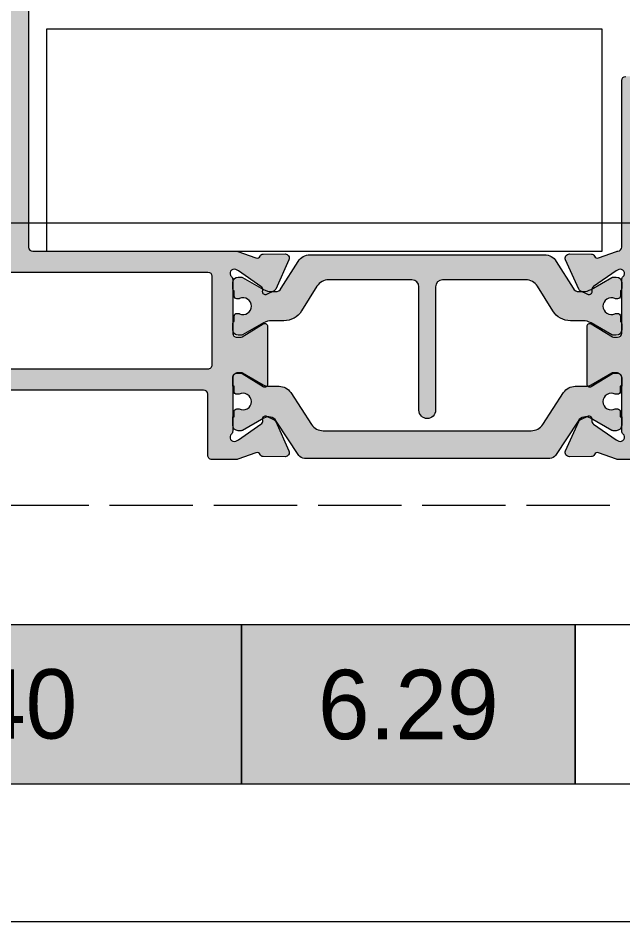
# Model space of a CAD drawing. Header units: millimetres. Extents: x -576 to 4430, y -1196 to 2690.
# Drawn here: x 2234.96 to 2256.72, y -786 to -753.44 of the extents above; entities that cross this region are included whole.
import ezdxf
from ezdxf.enums import TextEntityAlignment as Align

# ---------------------------------------------------------------- set-up
doc = ezdxf.new("R2010")
doc.units = ezdxf.units.MM
doc.header["$LTSCALE"] = 0.25
doc.header["$MEASUREMENT"] = 0
doc.linetypes.add('ACAD_ISO02W100', pattern=[15, 12, -3])
doc.layers.get('0').update_dxf_attribs({"lineweight": 5})
for name, color, linetype, lineweight in [('01_Aluminium [Thin]', 141, 'Continuous', 18), ('01_External Border', 150, 'Continuous', 20), ('01_Fill Polyamide', 10, 'Continuous', 0), ('01_Plastic', 3, 'Continuous', 20), ('01_Polyamide [Thin]', 201, 'Continuous', 18), ('01_Thin line', 8, 'Continuous', 9)]:
    doc.layers.add(name, color=color, linetype=linetype, lineweight=lineweight)
doc.layers.add('01_Fill Aluminum', color=7, linetype='Continuous', lineweight=0, true_color=0xdcdcdc)
doc.layers.add('01_Text [White]', color=7, linetype='Continuous', lineweight=25, true_color=0xffffff)
doc.layers.add('01_Fill Border Grey', color=7, linetype='Continuous', true_color=0x555655)
doc.layers.add('02_Block Frame', color=7, linetype='Continuous', lineweight=5, true_color=0xe2001a, plot=False)
doc.styles.add('ALUK Main&Secondary Titles', font='GOTHIC.TTF')
doc.styles.add('Aluk Text', font='GOTHIC.TTF')

# ---------------------------------------------------------------- blocks, each defined once
blk = doc.blocks.new('serie_')
at = {"layer": '01_Text [White]', "color": 7, "true_color": 0xffffff, "insert": (10, -2.872477588380434), "char_height": 2.5, "attachment_point": 5, "style": 'ALUK Main&Secondary Titles'}
blk.add_mtext_dynamic_manual_height_columns('S140', width=20, gutter_width=12.5, heights=[0], dxfattribs=at)
blk = doc.blocks.new('PAGE dispari')
at = {"layer": '02_Block Frame'}
blk.add_lwpolyline([(0, 0), (0, 297), (210, 297), (210, 0)], close=True, dxfattribs=at)
at = {"layer": '02_Block Frame', "linetype": 'ACAD_ISO02W100'}
blk.add_lwpolyline([(18.00000000000091, 14.99999999997738), (17.99999999999727, 281.999999999981), (194.9999999999973, 281.999999999981), (195.0000000000009, 14.99999999997738)], close=True, dxfattribs=at)

msp = doc.modelspace()

# ---------------------------------------------------------------- hatches: boundary and pattern name
at = {"layer": '01_Fill Aluminum', "ltscale": 0.25}
h = msp.add_hatch(color=256, dxfattribs=at)
h.dxf.hatch_style = 1
h.paths.add_polyline_path([(2218.813957790858, -769.2396182066977), (2218.024493671455, -769.2343896573068, -0.2944133975809888), (2217.917930254977, -769.1646837897279), (2217.914646103955, -769.15730746576, 0.3927928019922019), (2217.767544930004, -769.0945303748346), (2217.092006492497, -769.3374484823748), (2216.331898843327, -769.3374484823746, -0.4142135623730049), (2216.181898843327, -769.1874484823749), (2216.181898843327, -766.987448482375, 0.4142135623730951), (2216.031898843327, -766.8374484823748), (2204.731898843327, -766.8374484823748, 0.4142135623730949), (2204.581898843327, -766.9874484823746), (2204.581898843327, -769.187448482375, -0.41421356237315), (2204.431898843327, -769.3374484823748), (2203.216827400172, -769.3374484823746, -0.2634471391022748), (2203.088203461316, -769.2646228456889), (2202.85327490447, -768.8730752509465, -0.1359329595457026), (2202.831898843327, -768.7959008876322), (2202.831898843327, -768.7374484823746, -0.4142135623730949), (2202.981898843327, -768.5874484823748), (2203.681898843327, -768.5874484823748, 0.4142135623730951), (2203.831898843327, -768.4374484823745), (2203.831898843327, -766.987448482375, 0.4142135623730951), (2203.681898843327, -766.8374484823748), (2196.731898843327, -766.8374484823748, 0.4142135623730949), (2196.581898843327, -766.9874484823746), (2196.581898843327, -768.437448482375, 0.414213562373095), (2196.731898843327, -768.5874484823748), (2197.681898843327, -768.5874484823748, -0.4142135623730951), (2197.831898843327, -768.737448482375), (2197.831898843327, -768.7959008876323, -0.1359329595457046), (2197.810522782184, -768.8730752509464), (2197.575594225339, -769.2646228456887, -0.2634471391023238), (2197.446970286481, -769.3374484823748), (2195.831898843327, -769.3374484823748, -0.4142135623730949), (2195.681898843327, -769.1874484823745), (2195.681898843327, -760.5874484823748, -0.4142135623730951), (2195.931898843327, -760.3374484823748), (2200.681898843327, -760.3374484823748, 0.4142135623730951), (2200.831898843327, -760.1874484823745), (2200.831898843327, -750.952547530572, 0.3394542588633374), (2200.720721700092, -750.8076586566284), (2200.193075986561, -750.666276413798, -0.3394542588633362), (2200.081898843327, -750.5213875398549), (2200.081898843327, -748.1374484823748, -0.4142135623730951), (2200.581898843327, -747.6374484823748), (2206.531898843327, -747.6374484823748, -0.4142135623730951), (2206.681898843327, -747.7874484823751), (2206.681898843327, -749.437448482375, 0.414213562373095), (2206.831898843328, -749.5874484823748), (2208.037045527106, -749.5874484823748, -0.4040262258352606), (2208.186954151159, -749.7322135578695), (2208.260165895363, -751.8287236081993, -0.4244748162094996), (2208.010318188608, -752.0874484823748), (2207.902213468949, -752.0874484823748, 0.577350269189642), (2207.685707118002, -752.4624484823751), (2208.198405194273, -753.3504675994178, -0.1316524975874089), (2208.231898843327, -753.4754675994177), (2208.231898843327, -754.6874484823745, 0.4142135623730949), (2208.381898843327, -754.8374484823748), (2211.181898843327, -754.8374484823748), (2211.331898843327, -754.9874484823749), (2211.481898843327, -754.8374484823748), (2214.281898843327, -754.8374484823748, 0.4142135623730951), (2214.431898843327, -754.6874484823745), (2214.431898843327, -753.4754675994177, -0.1316524975874098), (2214.465392492381, -753.3504675994178), (2214.978090568652, -752.4624484823751, 0.5773502691896399), (2214.761584217705, -752.0874484823748), (2214.653479498046, -752.0874484823748, -0.424474816209498), (2214.403631791291, -751.8287236081993), (2214.476843535495, -749.7322135578695, -0.4040262258352624), (2214.626752159548, -749.5874484823748), (2215.831898843327, -749.5874484823748, 0.4142135623730952), (2215.981898843327, -749.437448482375), (2215.981898843327, -749.1374484823751, -0.4142135623730951), (2216.131898843327, -748.9874484823749), (2216.469766808971, -748.9874484823749, -0.1989123673791299), (2216.575832826149, -749.0313824651967), (2216.687964860505, -749.1435144995523, -0.1989123673801836), (2216.731898843327, -749.2495805167304), (2216.731898843327, -750.187448482375, -0.4142135623730952), (2216.581898843327, -750.3374484823748), (2215.381898843327, -750.3374484823748, 0.4142135623730951), (2215.231898843327, -750.487448482375), (2215.231898843327, -751.369094329577, 0.2556261226087317), (2215.300988239985, -751.4954013929856, -0.4007659234398278), (2215.62760962149, -752.8374484823751), (2215.201982693752, -753.5746559462873, 0.1316524975874248), (2215.181886504319, -753.6496559462873), (2215.181886504319, -757.8874484823749, 0.414213562373095), (2215.331886504319, -758.0374484823747), (2216.631886504319, -758.0374484823747, -0.4142135623730951), (2216.78188650432, -758.187448482375), (2216.78188650432, -758.6374484823745, -0.414213562373043), (2216.631886504319, -758.7874484823747), (2215.331886504319, -758.7874484823749, 0.4142135623730429), (2215.181886504319, -758.9374484823746), (2215.181886504319, -761.687448482375, 0.414213562373095), (2215.331886504319, -761.8374484823748), (2217.091980278991, -761.8374484823748), (2217.767544930004, -762.0803760160779, 0.4030676595760349), (2217.916352452827, -762.0139367732438, -0.3037679387647997), (2218.024493671455, -761.940516733606), (2218.813957790858, -761.9352881842151, -0.5465408765687955), (2218.951711025473, -762.1469026813103), (2218.476989132203, -763.2005338509955, -0.177975048919265), (2218.404521164158, -763.2744390528777), (2218.150809720397, -763.3947986581704, -0.5773502691893199), (2218.008273588504, -763.2963941303021), (2218.012924506849, -763.2388467385982, 0.2679491924309137), (2217.94863281842, -763.1033233871091), (2217.134254530291, -762.5410904298581), (2217.042911256978, -762.5004217838135, 0.8554952860589891), (2216.881891102554, -762.7492607076289, -0.2134110148111252), (2216.931886504319, -762.8610599935472), (2216.931886504319, -764.7874531954564, 0.414213562373095), (2217.081886504319, -764.9374531954561), (2217.192483178546, -764.9374531954561, 0.1378721067476017), (2217.270634623323, -764.9154858150473), (2218.029785541135, -764.4520981157286, -0.5855240683198819), (2218.181886504319, -764.5374531954562), (2218.181886504319, -766.6374531954564, -0.5855240683198712), (2218.029785541135, -766.722808275184), (2217.270634623323, -766.2594205758653, 0.1378721067476047), (2217.192483178546, -766.2374531954565), (2217.081886504319, -766.2374531954565, 0.4142135623730949), (2216.931886504319, -766.3874531954563), (2216.931886504319, -768.3138463973654, -0.213411014811122), (2216.881891102554, -768.4256456832837, 0.8554952860589611), (2217.042911256978, -768.6744846070991), (2217.134254530291, -768.6338159610546), (2217.94863281842, -768.0715830038035, 0.3390268321755038), (2218.012642441241, -767.9007343003891, -0.6556531355642414), (2218.150809720397, -767.7801077327422), (2218.404521164158, -767.9004673380349, -0.1779757333228738), (2218.476989295711, -767.9743729028175), (2218.951711025473, -769.0280037096024, -0.5465408765688166)])
h.paths.add_polyline_path([(2205.781898843327, -748.3874484823748, -0.4142135623730951), (2205.931898843327, -748.5374484823751), (2205.931898843327, -750.0874484823748, 0.4142135623730951), (2206.181898843327, -750.3374484823748), (2207.281898843327, -750.3374484823748, -0.4142135623730951), (2207.431898843327, -750.4874484823752), (2207.431898843327, -751.3690943295776, -0.2556261226087645), (2207.362809446669, -751.4954013929856, 0.4007659234400295), (2207.036188065164, -752.8374484823757), (2207.461802653894, -753.5746345744972, -0.1316524975875733), (2207.481898843327, -753.6496345744971), (2207.481898843327, -755.0874484823748, 0.4142135623730951), (2207.981898843327, -755.5874484823748), (2209.894766808971, -755.5874484823748, -0.1989123673792934), (2210.000832826149, -755.6313824651967), (2210.162964860505, -755.793514499553, 0.1989123673792926), (2210.269030877683, -755.8374484823748), (2212.394766808971, -755.8374484823748, 0.1989123673792934), (2212.500832826149, -755.793514499553), (2212.662964860505, -755.6313824651967, -0.1989123673792927), (2212.769030877683, -755.5874484823748), (2214.28188650432, -755.5874484823748, -0.4142135623730901), (2214.431886504319, -755.7374484823747), (2214.431886504319, -757.887448482375, -0.4142135623730926), (2214.281886504319, -758.0374484823749), (2212.431886504319, -758.0374484823749, 0.4142135623730958), (2212.28188650432, -758.1874484823746), (2212.28188650432, -758.637448482375, 0.414213562373094), (2212.43188650432, -758.7874484823749), (2213.631886504319, -758.7874484823749, -0.4142135623730949), (2213.78188650432, -758.9374484823751), (2213.78188650432, -759.637448482375, 0.4142135623731013), (2213.93188650432, -759.7874484823749), (2214.28188650432, -759.7874484823749, -0.4142135623730982), (2214.431886504319, -759.9374484823746), (2214.431886504319, -762.437448482375, 0.4142135623730963), (2214.581886504319, -762.5874484823748), (2216.03188650432, -762.5874484823748, -0.4142135623730959), (2216.181886504319, -762.7374484823746), (2216.181886504319, -765.937448482375, -0.414213562373094), (2216.031886504319, -766.0874484823748), (2214.681898843327, -766.0874484823748, -0.4142135623730958), (2214.531898843327, -765.9374484823745), (2214.531898843327, -765.4874484823746, 0.4142135623730916), (2214.381898843327, -765.3374484823748), (2213.931898843327, -765.3374484823748, 0.4142135623730979), (2213.781898843327, -765.487448482375), (2213.781898843327, -765.937448482375, -0.4142135623730952), (2213.631898843327, -766.0874484823748), (2202.431898843327, -766.0874484823748, -0.4142135623730946), (2202.281898843327, -765.937448482375), (2202.281898843327, -765.4874484823746, 0.4142135623730933), (2202.131898843327, -765.3374484823748), (2201.681898843327, -765.3374484823748, 0.414213562373096), (2201.531898843327, -765.4874484823746), (2201.531898843327, -765.937448482375, -0.414213562373095), (2201.381898843327, -766.0874484823748), (2196.581898843327, -766.0874484823748, -0.4142135623730933), (2196.431898843327, -765.9374484823745), (2196.431898843327, -761.237448482375, -0.4142135623730963), (2196.581898843327, -761.0874484823748), (2201.431898843327, -761.0874484823748, 0.4142135623730945), (2201.581898843327, -760.9374484823745), (2201.581898843327, -759.9374484823745, -0.4142135623730901), (2201.731898843327, -759.7874484823747), (2202.131898843327, -759.7874484823747, 0.4142135623730957), (2202.281898843327, -759.6374484823749), (2202.281898843327, -758.9374484823745, -0.414213562373095), (2202.431898843327, -758.7874484823747), (2203.081898843327, -758.7874484823747, 0.414213562373095), (2203.231898843327, -758.6374484823749), (2203.231898843327, -758.1874484823745, 0.4142135623730957), (2203.081898843327, -758.0374484823747), (2201.731898843327, -758.0374484823747, -0.4142135623730945), (2201.581898843327, -757.8874484823749), (2201.581898843327, -750.3770522895878, 0.3394542588633371), (2201.470721700092, -750.2321634156441), (2200.943075986561, -750.0907811728136, -0.3394542588633372), (2200.831898843327, -749.9458922988706), (2200.831898843327, -748.5374484823747, -0.414213562373095), (2200.981898843327, -748.3874484823748)], flags=16)
h.paths.add_polyline_path([(2229.04981511778, -761.9352881842151), (2229.839279237183, -761.9405167336058, -0.2944133975810649), (2229.945842653661, -762.0102226011848), (2229.949126804684, -762.0175989251526, 0.3927928019923496), (2230.096227978634, -762.0803760160779), (2230.771792629646, -761.8374484823748), (2234.381448535483, -761.8374484823748, 0.4142135623730949), (2234.531448535483, -761.6874484823747), (2234.531448535483, -758.7874484823747, 0.4142135623730952), (2234.381448535483, -758.6374484823746), (2233.931448535483, -758.6374484823746, -0.4142135623730951), (2233.781448535483, -758.4874484823745), (2233.781448535483, -758.3874484823745, -0.3918366946533796), (2234.242986997021, -757.8889299671123), (2234.392986997021, -757.8889299671123, 0.3918366946540662), (2234.531448535483, -757.7393744125337), (2234.531448535484, -746.6874484823803, -0.4142135623730361), (2234.681448535483, -746.5374484823808), (2236.631448535484, -746.5374484823806, -0.4142135623733005), (2236.781448535484, -746.6874484823811), (2236.781448535484, -747.4374484823804, -0.414213562373114), (2236.431448535483, -747.7874484823806, -0.4142135623732815), (2236.281448535483, -747.6374484823804), (2236.281448535484, -747.2874484823809, 0.4142135623734753), (2236.131448535484, -747.1374484823805), (2235.531448535483, -747.1374484823805, 0.4142135623731381), (2235.181448535483, -747.487448482381), (2235.181448535483, -750.5874484823803, 0.4142135623729415), (2235.531448535483, -750.9374484823802), (2236.131448535483, -750.9374484823804, 0.4142135623735862), (2236.281448535484, -750.7874484823797), (2236.281448535483, -750.4374484823807, -0.414213562372956), (2236.431448535483, -750.2874484823803, -0.4142135623737037), (2236.781448535484, -750.6374484823805), (2236.781448535483, -752.1374484823803, -0.4142135623730053), (2236.631448535483, -752.2874484823803), (2236.431448535483, -752.2874484823803, -0.4142135623727999), (2236.281448535484, -752.1374484823809), (2236.281448535483, -751.6874484823801, 0.4142135623730082), (2236.131448535483, -751.5374484823801), (2235.481448535484, -751.5374484823806, 0.4142135623728596), (2235.331448535484, -751.6874484823803), (2235.331448535483, -761.6874484823749, 0.4142135623731228), (2235.481448535483, -761.8374484823748), (2242.841542310153, -761.8374484823748), (2243.517106961165, -762.0803760160779, 0.4030676595763871), (2243.665914483989, -762.0139367732438, -0.3037679387651201), (2243.774055702616, -761.9405167336058), (2244.56351982202, -761.9352881842151, -0.5465408765687315), (2244.701273056635, -762.1469026813103), (2244.226551163365, -763.2005338509955, -0.1779750489194342), (2244.15408319532, -763.2744390528779), (2243.900371751559, -763.3947986581702, -0.5773502691891856), (2243.757835619665, -763.2963941303019), (2243.76248653801, -763.2388467385982, 0.2679491924310124), (2243.698194849581, -763.1033233871088), (2242.883816561452, -762.5410904298578), (2242.792473288139, -762.5004217838134, 0.8554952860580054), (2242.631453133716, -762.7492607076289, -0.2134110148110835), (2242.681448535481, -762.8610599935472), (2242.681448535481, -764.7874531954561, 0.4142135623730951), (2242.831448535481, -764.9374531954561), (2242.942045209708, -764.9374531954561, 0.1378721067475742), (2243.020196654484, -764.9154858150474), (2243.779347572297, -764.4520981157285, -0.5855240683198383), (2243.931448535481, -764.5374531954561), (2243.931448535481, -766.6374531954564, -0.5855240683198427), (2243.779347572297, -766.7228082751839), (2243.020196654484, -766.259420575865, 0.1378721067475907), (2242.942045209708, -766.2374531954563), (2242.831448535481, -766.2374531954563, 0.4142135623730812), (2242.681448535481, -766.3874531954563), (2242.681448535481, -768.3138463973652, -0.2134110148111365), (2242.631453133716, -768.4256456832835, 0.8554952860591198), (2242.792473288139, -768.6744846070991), (2242.883816561452, -768.6338159610546), (2243.698194849581, -768.0715830038037, 0.3390268321752412), (2243.762204472402, -767.900734300389, -0.6556531355637474), (2243.900371751559, -767.7801077327422), (2244.15408319532, -767.9004673380344, -0.1779757333230566), (2244.226551326872, -767.9743729028173), (2244.701273056635, -769.0280037096022, -0.5465408765689055), (2244.56351982202, -769.2396182066977), (2243.774055702616, -769.2343896573066, -0.2944133975808989), (2243.667492286138, -769.1646837897276), (2243.664208135116, -769.1573074657598, 0.3927928019923478), (2243.517106961165, -769.0945303748344), (2242.841568523658, -769.3374484823748), (2241.931460874488, -769.3374484823746, -0.4142135623730117), (2241.781460874489, -769.1874484823749), (2241.781460874489, -766.9874484823752, 0.4142135623730814), (2241.631460874489, -766.8374484823751), (2231.981874065311, -766.8374484823744, 0.4142135623731159), (2231.831874065311, -766.9874484823747), (2231.831874065311, -769.1874484823747, -0.4142135623730953), (2231.681874065311, -769.3374484823748), (2230.771766416141, -769.3374484823748), (2230.096227978634, -769.0945303748344, 0.4030676595762869), (2229.947420455811, -769.1609696176686, -0.3037679387649529), (2229.839279237183, -769.2343896573066), (2229.04981511778, -769.2396182066977, -0.5465408765689136), (2228.912061883165, -769.0280037096022), (2229.386783776435, -767.9743725399169, -0.1779750489194297), (2229.45925174448, -767.9004673380344), (2229.712963188241, -767.7801077327422, -0.5773502691891791), (2229.855499320134, -767.8785122606105), (2229.850848401789, -767.9360596523142, 0.267949192430994), (2229.915140090219, -768.0715830038037), (2230.729518378347, -768.6338159610546), (2230.82086165166, -768.6744846070991, 0.8554952860589552), (2230.981881806084, -768.4256456832835, -0.2134110148111251), (2230.931886404319, -768.3138463973652), (2230.931886404319, -766.3874531954563, 0.4142135623730951), (2230.781886404319, -766.2374531954563), (2230.671289730092, -766.2374531954563, 0.1378721067475908), (2230.593138285316, -766.259420575865), (2229.833987367503, -766.7228082751839, -0.5855240683198569), (2229.681886404319, -766.6374531954564), (2229.681886404319, -764.537453195456, -0.5855240683198569), (2229.833987367503, -764.4520981157285), (2230.593138285316, -764.9154858150474, 0.1378721067475863), (2230.671289730092, -764.9374531954561), (2230.781886404319, -764.9374531954561, 0.4142135623730952), (2230.931886404319, -764.7874531954561), (2230.931886404319, -762.8610599935472, -0.21341101481114), (2230.981881806084, -762.7492607076289, 0.8554952860589723), (2230.82086165166, -762.5004217838133), (2230.729518378347, -762.5410904298578), (2229.915140090219, -763.1033233871088, 0.3390268321753417), (2229.851130467398, -763.2741720905233, -0.65565313556387), (2229.712963188241, -763.3947986581702), (2229.45925174448, -763.2744390528779, -0.1779757333230429), (2229.386783612928, -763.2005334880951), (2228.912061883165, -762.1469026813103, -0.546540876568725)])
h.paths.add_polyline_path([(2241.781448535481, -762.5874484823748, -0.414213562373081), (2241.931448535481, -762.7374484823746), (2241.931448535481, -765.9374484823749, -0.4142135623730964), (2241.781448535481, -766.0874484823748), (2231.831886404319, -766.0874484823748, -0.4142135623730951), (2231.681886404319, -765.9374484823749), (2231.681886404319, -762.7374484823746, -0.414213562373095), (2231.831886404319, -762.5874484823748)], flags=16)
h = msp.add_hatch(color=256, dxfattribs=at)
h.dxf.hatch_style = 1
edge = h.paths.add_edge_path(flags=16)
edge.add_line((2264.93216795202, -758.9374484823786), (2264.93216795202, -765.8874484823784))
edge.add_arc((2264.78216795202, -765.8874484823782), 0.1500000000000909, 269.9999999998263, 359.99999999991314, ccw=False)
edge.add_line((2264.78216795202, -766.0374484823785), (2263.73216795202, -766.0374484823785))
edge.add_line((2263.73216795202, -766.0374484823785), (2263.73216795202, -766.0874484823785))
edge.add_line((2263.73216795202, -766.0874484823785), (2258.63216795202, -766.0874484823785))
edge.add_line((2258.63216795202, -766.0874484823785), (2258.63216795202, -766.0374484823785))
edge.add_line((2258.63216795202, -766.0374484823785), (2257.58216795202, -766.0374484823785))
edge.add_arc((2257.58216795202, -765.8874484823787), 0.1499999999998636, 179.9999999999131, 269.9999999998263, ccw=False)
edge.add_line((2257.43216795202, -765.8874484823784), (2257.43216795202, -758.9374484823784))
edge.add_arc((2257.58216795202, -758.9374484823785), 0.1500000000000909, 90, 179.9999999999566, ccw=False)
edge.add_line((2257.58216795202, -758.7874484823785), (2264.78216795202, -758.7874484823785))
edge.add_arc((2264.78216795202, -758.9374484823787), 0.1500000000002046, 4.3428372009657323e-11, 89.99999999982629, ccw=False)
edge = h.paths.add_edge_path()
edge.add_arc((2256.421246287799, -764.7874508389084), 0.1500000000002419, 238.6000000001789, 270.0000000001737)
edge.add_line((2256.4212462878, -764.9374508389087), (2256.531842962027, -764.9374508389087))
edge.add_arc((2256.531842962027, -764.7874508389087), 0.1499999999999773, 270, 359.9999999999566)
edge.add_line((2256.681842962027, -764.7874508389089), (2256.681842962027, -762.8610576369992))
edge.add_arc((2256.831842962027, -762.8610576369996), 0.1500000000000909, 131.8126713921535, 179.9999999998697, ccw=False)
edge.add_arc((2256.631830623019, -762.6374555519905), 0.1500047135890716, 311.8126713923213, 473.9952869943314)
edge.add_line((2256.570829481819, -762.500414409003), (2256.479474936055, -762.5410880733107))
edge.add_line((2256.479474936055, -762.5410880733107), (2255.665096647926, -763.1033210305618))
edge.add_arc((2255.750317468907, -763.226760941738), 0.1499999999996922, 124.6205407874763, 184.6205407874446)
edge.add_line((2255.600804959497, -763.238844382051), (2255.605455877842, -763.2963917737547))
edge.add_arc((2255.505780871568, -763.3044474006299), 0.09999999999999717, -115.37945921271353, 4.62054078735099, ccw=False)
edge.add_line((2255.462919745949, -763.394796301623), (2255.209208302188, -763.2744366963302))
edge.add_arc((2255.273499990616, -763.1389133448408), 0.1499999999996784, 204.2541721956188, 244.62054078762299, ccw=False)
edge.add_line((2255.136740170635, -763.2005311315479), (2254.662415239034, -762.1477735476492))
edge.add_arc((2254.798778260854, -762.0852825380559), 0.1500000000001652, 89.62054078742972, 204.6205407873833, ccw=False)
edge.add_line((2254.799771675488, -761.9352858276675), (2255.589235794891, -761.9405143770587))
edge.add_arc((2255.588457620095, -762.0580118001963), 0.1174999999999465, 24.00000000012028, 89.62054078752948, ccw=False)
edge.add_line((2255.695799211368, -762.0102202446346), (2255.699083362393, -762.0175965686076))
edge.add_arc((2255.806424953666, -761.9698050130462), 0.1174999999998695, 204.000000000019, 289.7781707306068)
edge.add_line((2255.846184536342, -762.0803736595303), (2256.497142020288, -761.8462946622303))
edge.add_arc((2256.547898934158, -761.9874461258662), 0.1499999999739843, 93.06793057208228, 109.7781706590801, ccw=False)
edge.add_arc((2256.531842962027, -761.6878760910776), 0.1499999999998718, 273.0679306433948, 360.0000000000434)
edge.add_line((2256.681842962027, -761.6878760910774), (2256.681842962027, -755.6874484823807))
edge.add_arc((2256.831842962027, -755.6874484823804), 0.1500000000000909, 90.00000000017371, 180.0000000000869, ccw=False)
edge.add_line((2256.831842962026, -755.5374484823806), (2258.156565287054, -755.5374484823806))
edge.add_arc((2258.156565287053, -755.6874484823801), 0.1499999999995225, 29.999999999837314, 89.99999999982629, ccw=False)
edge.add_line((2258.286469097621, -755.6124484823806), (2258.511746772595, -756.0026408612455))
edge.add_arc((2258.381842962027, -756.0776408612439), 0.1499999999991802, -5.210836206970271e-10, 29.99999999949881, ccw=False)
edge.add_line((2258.531842962026, -756.0776408612453), (2258.531842962027, -756.1374484823805))
edge.add_arc((2258.381842962027, -756.1374484823803), 0.1500000000000909, 269.9999999998263, 359.99999999991314, ccw=False)
edge.add_line((2258.381842962026, -756.2874484823806), (2257.681842962027, -756.2874484823808))
edge.add_arc((2257.681842962027, -756.4374484823804), 0.1499999999996362, 90, 180)
edge.add_line((2257.531842962027, -756.4374484823804), (2257.531842962027, -757.8874484823789))
edge.add_arc((2257.681842962027, -757.8874484823791), 0.1500000000000909, 179.9999999999131, 269.9999999998263)
edge.add_line((2257.681842962027, -758.037448482379), (2264.631842962026, -758.037448482379))
edge.add_arc((2264.631842962027, -757.8874484823787), 0.1500000000003183, 269.9999999998263, 359.9999999999131)
edge.add_line((2264.781842962027, -757.8874484823789), (2264.781842962027, -756.4374484823804))
edge.add_arc((2264.631842962027, -756.4374484823808), 0.1500000000000909, 1.302755197526667e-10, 90.0000000001737)
edge.add_line((2264.631842962026, -756.2874484823806), (2263.681842962027, -756.2874484823806))
edge.add_arc((2263.681842962027, -756.1374484823807), 0.1499999999998636, 179.9999999999131, 269.9999999998263, ccw=False)
edge.add_line((2263.531842962027, -756.1374484823805), (2263.531842962026, -756.0776408612453))
edge.add_arc((2263.681842962026, -756.0776408612455), 0.1500000000000909, 149.9999999998994, 179.9999999999131, ccw=False)
edge.add_line((2263.551939151459, -756.0026408612453), (2263.777216826432, -755.6124484823806))
edge.add_arc((2263.907120637, -755.6874484823801), 0.1499999999996918, 90.00000000017371, 150.0000000001627, ccw=False)
edge.add_line((2263.907120636999, -755.5374484823806), (2265.531842962027, -755.5374484823806))
edge.add_arc((2265.531842962027, -755.6874484823804), 0.1499999999998636, -8.691358743817545e-11, 89.99999999982629, ccw=False)
edge.add_line((2265.681842962027, -755.6874484823807), (2265.681842962027, -769.1874484823809))
edge.add_arc((2265.531842962027, -769.187448482381), 0.1500000000000909, -89.99999999982629, 4.3428372009657323e-11, ccw=False)
edge.add_line((2265.531842962027, -769.337448482381), (2263.907120636999, -769.337448482381))
edge.add_arc((2263.907120637, -769.1874484823813), 0.1499999999996362, 209.9999999998749, 269.9999999998263, ccw=False)
edge.add_line((2263.777216826432, -769.2624484823809), (2263.551939151459, -768.8722561035163))
edge.add_arc((2263.681842962027, -768.797256103516), 0.1500000000000897, 180.0000000000869, 210.0000000001006, ccw=False)
edge.add_line((2263.531842962027, -768.7972561035162), (2263.531842962027, -768.7374484823811))
edge.add_arc((2263.681842962027, -768.7374484823808), 0.1500000000000909, 90.00000000017371, 180.0000000000869, ccw=False)
edge.add_line((2263.681842962027, -768.587448482381), (2264.631842962026, -768.587448482381))
edge.add_arc((2264.631842962026, -768.4374484823811), 0.1499999999998636, 270, 360.0000000000869)
edge.add_line((2264.781842962026, -768.4374484823809), (2264.781842962027, -766.9874484823811))
edge.add_arc((2264.631842962027, -766.9874484823813), 0.1500000000000909, 8.685034650177777e-11, 90.0000000001737)
edge.add_line((2264.631842962026, -766.8374484823812), (2257.681842962027, -766.8374484823808))
edge.add_arc((2257.681842962027, -766.9874484823806), 0.1499999999998636, 90, 180.0000000000869)
edge.add_line((2257.531842962027, -766.9874484823808), (2257.531842962027, -768.4374484823807))
edge.add_arc((2257.681842962027, -768.4374484823809), 0.1500000000000909, 179.9999999999131, 269.9999999998263)
edge.add_line((2257.681842962027, -768.5874484823808), (2258.381842962026, -768.5874484823808))
edge.add_arc((2258.381842962027, -768.7374484823811), 0.1500000000003183, 8.691358743817545e-11, 90.00000000017371, ccw=False)
edge.add_line((2258.531842962027, -768.7374484823808), (2258.531842962027, -768.797256103516))
edge.add_arc((2258.381842962027, -768.7972561035158), 0.1500000000000909, 329.99999999989944, 359.99999999991314, ccw=False)
edge.add_line((2258.511746772595, -768.8722561035161), (2258.286469097621, -769.2624484823807))
edge.add_arc((2258.156565287053, -769.1874484823812), 0.1499999999996918, 270.0000000001737, 330.0000000001627, ccw=False)
edge.add_line((2258.156565287054, -769.337448482381), (2256.547872720836, -769.3374461258272))
edge.add_arc((2256.547872720837, -769.1874461258293), 0.1499999999979309, 250.2218292690896, 269.9999999996526, ccw=False)
edge.add_line((2256.497115806781, -769.3285975894241), (2255.846184536342, -769.0945280182873))
edge.add_arc((2255.806424953666, -769.2050966647714), 0.1174999999998002, 70.22182926939314, 155.999999999981)
edge.add_line((2255.699083362393, -769.15730510921), (2255.695799211368, -769.164681433183))
edge.add_arc((2255.588457620095, -769.1168898776216), 0.117500000000285, 270.37945921269153, 336.0000000000712, ccw=False)
edge.add_line((2255.589235794891, -769.2343873007594), (2254.799771675488, -769.2396158501501))
edge.add_arc((2254.798778260854, -769.0896191397617), 0.1499999999999673, 155.3794592126167, 270.3794592125703, ccw=False)
edge.add_line((2254.662415239034, -769.0271281301684), (2255.136740170635, -767.9743705462697))
edge.add_arc((2255.273499990616, -768.0359883329768), 0.1499999999995792, 115.37945921237699, 155.7458278043812, ccw=False)
edge.add_line((2255.209208302188, -767.9004649814874), (2255.462919745949, -767.7801053761946))
edge.add_arc((2255.505780871568, -767.8704542771877), 0.1000000000003159, -4.620540787350876, 115.37945921271341, ccw=False)
edge.add_line((2255.605455877842, -767.8785099040629), (2255.600804959497, -767.9360572957667))
edge.add_arc((2255.750317468907, -767.9481407360795), 0.1499999999997783, 175.3794592125988, 235.3794592125484)
edge.add_line((2255.665096647926, -768.0715806472558), (2256.479474936055, -768.6338136045069))
edge.add_line((2256.479474936055, -768.6338136045069), (2256.570829481819, -768.6744872688146))
edge.add_arc((2256.631830623019, -768.5374461258272), 0.1500047135892687, 246.0047130056685, 408.1873286076788)
edge.add_arc((2256.831842962027, -768.3138440408179), 0.1500000000004723, 180.0000000000869, 228.187328607746, ccw=False)
edge.add_line((2256.681842962027, -768.3138440408181), (2256.681842962027, -766.3874508389088))
edge.add_arc((2256.531842962027, -766.3874508389089), 0.1500000000000909, 4.342517325088889e-11, 90)
edge.add_line((2256.531842962027, -766.2374508389089), (2256.4212462878, -766.2374508389089))
edge.add_arc((2256.421246287799, -766.3874508389092), 0.1500000000003183, 89.9999999998263, 121.3999999998211)
edge.add_line((2256.343094843024, -766.2594182193175), (2255.583943925211, -766.7228059186366))
edge.add_arc((2255.531842962027, -766.6374508389088), 0.1000000000001613, 180, 301.3999999998211, ccw=False)
edge.add_line((2255.431842962027, -766.6374508389088), (2255.431842962027, -764.5374508389089))
edge.add_arc((2255.531842962027, -764.5374508389089), 0.1000000000003638, 58.60000000017891, 180, ccw=False)
edge.add_line((2255.583943925211, -764.452095759181), (2256.343094843024, -764.9154834585001))
at = {"layer": '01_Fill Border Grey', "ltscale": 0.25}
h = msp.add_hatch(color=256, dxfattribs=at)
h.dxf.hatch_style = 1
h.paths.add_polyline_path([(2254.999999999993, -781.0353006582797), (2222.999999999993, -781.0353006582801), (2222.999999999993, -775.2903454815197), (2254.999999999993, -775.2903454815192)])
at = {"layer": '01_Fill Polyamide', "ltscale": 0.25}
h = msp.add_hatch(color=256, dxfattribs=at)
h.dxf.hatch_style = 1
h.paths.add_polyline_path([(2254.325603715709, -762.2013955457895, 0.2586175843558319), (2253.901579667631, -761.9663551779063), (2245.461792501644, -761.9663551779065, 0.2586175843559078), (2245.037768453565, -762.20139554579), (2244.430120845813, -763.1738349939648, -0.2586175843559142), (2244.218108821774, -763.2913551779066), (2244.082352566221, -763.2913551779066, -0.1315709965248979), (2243.782519094128, -763.2110665295359), (2243.034880583056, -762.779736619302, 0.1315709965243385), (2242.984908337708, -762.7663551779069), (2242.881686084637, -762.7663551779067, 0.4142135623737402), (2242.681686084637, -762.9663551779065), (2242.681686084637, -763.1797526375279, 0.2679491924312683), (2242.731686084637, -763.2663551779067), (2242.731686084637, -763.4538551779065, 0.4142135623742866), (2242.831686084638, -763.5538551779068), (2242.887589218907, -763.5538551779066, 0.1095524006926589), (2242.92986343534, -763.5444801779065, -0.5486632536576707), (2243.356686084637, -763.8163551779066, -0.5486632536586591), (2242.929863435339, -764.0882301779066, 0.1095524006945094), (2242.887589218906, -764.0788551779065), (2242.831686084637, -764.0788551779065, 0.4142135623730981), (2242.731686084637, -764.1788551779065), (2242.731686084637, -764.3663551779066, 0.2679491924315994), (2242.681686084637, -764.4529577182852), (2242.681686084637, -764.6663551779059, 0.414213562373095), (2242.881686084638, -764.8663551779066), (2242.984908337707, -764.8663551779066, 0.1315709965251586), (2243.034880583057, -764.8529737365112), (2243.782519094126, -764.4216438262779, -0.1315709965250251), (2244.08235256622, -764.3413551779067), (2244.522978800073, -764.3413551779065, 0.2586175843557051), (2245.15901487219, -763.9887946260815), (2245.713523360377, -763.1013955457897, -0.2586175843558429), (2246.137547408456, -762.8663551779064), (2249.131686084638, -762.8663551779064, -0.4142135623730951), (2249.381686084638, -763.1163551779064), (2249.381686084638, -767.5663551779063, 1), (2249.981686084638, -767.5663551779062), (2249.981686084638, -763.1163551779059, -0.4142135623730951), (2250.231686084638, -762.8663551779061), (2253.225824760819, -762.8663551779061, -0.258617584355911), (2253.649848808898, -763.1013955457897), (2254.204357297084, -763.9887946260807, 0.2586175843559106), (2254.840393369202, -764.3413551779058), (2255.281019603053, -764.3413551779058, -0.1315709965249734), (2255.580853075147, -764.4216438262766), (2256.32849158622, -764.852973736511, 0.1315709965255333), (2256.378463831568, -764.8663551779061), (2256.481686084638, -764.8663551779059, 0.4142135623724498), (2256.681686084637, -764.6663551779056), (2256.681686084637, -764.4529577182846, 0.2679491924315995), (2256.631686084637, -764.3663551779059), (2256.631686084637, -764.1788551779058, 0.414213562373095), (2256.531686084637, -764.0788551779058), (2256.475782950368, -764.0788551779058, 0.1095524006942599), (2256.433508733935, -764.0882301779058, -0.5486632536582146), (2256.006686084637, -763.816355177906, -0.548663253657849), (2256.433508733935, -763.5444801779059, 0.1095524006939496), (2256.475782950368, -763.5538551779059), (2256.531686084637, -763.5538551779059, 0.4142135623730983), (2256.631686084637, -763.453855177906), (2256.631686084637, -763.2663551779058, 0.2679491924318783), (2256.681686084637, -763.1797526375273), (2256.681686084637, -762.9663551779058, 0.4142135623730951), (2256.481686084638, -762.766355177906), (2256.378463831568, -762.766355177906, 0.1315709965249063), (2256.328491586219, -762.7797366193012), (2255.580853075147, -763.2110665295351, -0.1315709965249068), (2255.281019603054, -763.2913551779059), (2255.145263347501, -763.2913551779059, -0.2586175843558245), (2254.933251323462, -763.1738349939643)])
h.paths.add_polyline_path([(2255.113100626815, -767.954138050986, -0.3971888983514434), (2255.560751769857, -767.848440328961), (2256.326327029097, -768.2911530887732, 0.1257786469870872), (2256.374312258946, -768.3034181600601), (2256.478752161963, -768.3034181600601, 0.4142135623730952), (2256.678752161963, -768.1034181600602), (2256.678752161963, -767.8034181600601), (2256.628752161963, -767.8034181600601), (2256.628752161963, -767.61591816006, 0.4142135623739305), (2256.528752161963, -767.51591816006), (2256.448989037446, -767.5159181600602, -0.5712867673663674), (2256.003752161963, -767.2534181600602, -0.5712867673663674), (2256.448989037446, -766.9909181600601), (2256.528752161963, -766.9909181600601, 0.4142135623730925), (2256.628752161963, -766.8909181600602), (2256.628752161963, -766.7034181600602), (2256.678752161963, -766.7034181600602), (2256.678752161963, -766.40341816006, 0.4142135623730954), (2256.478752161963, -766.2034181600602), (2256.374312258946, -766.2034181600602, 0.1378883643098939), (2256.32220584876, -766.218066405435), (2255.575807511017, -766.6496896378135, -0.131828755193503), (2255.375567495799, -766.7034181600602), (2255.009094329962, -766.7034181600602, 0.2528532011209024), (2254.590903410797, -766.92934452921), (2253.838431574744, -768.0774917909107, -0.2528532011208947), (2253.420240655578, -768.3034181600603), (2245.937263668348, -768.3034181600606, -0.2528532011208862), (2245.519072749182, -768.0774917909109), (2244.766600913129, -766.9293445292104, 0.2528532011208791), (2244.348409993964, -766.7034181600609), (2243.981936828128, -766.7034181600609, -0.1318287551933792), (2243.78169681291, -766.6496896378144), (2243.03117729483, -766.2156832313478, 0.1257786469871243), (2242.98319206498, -766.2034181600609), (2242.878752161963, -766.2034181600609, 0.4142135623730955), (2242.678752161963, -766.403418160061), (2242.678752161963, -766.7034181600609), (2242.728752161963, -766.7034181600609), (2242.728752161963, -766.8909181600609, 0.4142135623731005), (2242.828752161963, -766.9909181600608), (2242.90851528648, -766.9909181600608, -0.5712867673663626), (2243.353752161963, -767.2534181600608, -0.5712867673663639), (2242.90851528648, -767.5159181600609), (2242.828752161963, -767.5159181600609, 0.4142135623730923), (2242.728752161963, -767.6159181600608), (2242.728752161963, -767.8034181600608), (2242.678752161963, -767.8034181600608), (2242.678752161963, -768.1034181600608, 0.4142135623730951), (2242.878752161963, -768.3034181600608), (2242.983192064981, -768.3034181600608, 0.1378883643111712), (2243.035298475167, -768.2887699146858), (2243.796752554069, -767.8484403289617, -0.3971888983516579), (2244.244403697111, -767.9541380509867), (2245.059655454009, -769.1910019158761, 0.2521569725819572), (2245.2683914359, -769.3034181600608), (2254.089112888027, -769.3034181600603, 0.2521569725818608), (2254.297848869917, -769.1910019158759)])

# ---------------------------------------------------------------- linework, layer by layer
at = {"layer": '01_Aluminium [Thin]'}
for points in [[(2235.331448535484, -751.6874484823802), (2235.331448535483, -761.6874484823747, 0.4142135623728731), (2235.481448535483, -761.8374484823748), (2242.815392563164, -761.8374484823748, -0.08651342436155265), (2242.86614947722, -761.8462970187775), (2243.517106961165, -762.0803760160779, 0.3927928019855862), (2243.664208135115, -762.0175989251552), (2243.667492286139, -762.0102226011822, -0.2944133975745316), (2243.774055702616, -761.9405167336058), (2244.56351982202, -761.9352881842151, -0.5486187866269276), (2244.700876258474, -762.1477759041968), (2244.226551326872, -763.2005334880951, -0.1779757333227631), (2244.15408319532, -763.2744390528778), (2243.900371751559, -763.3947986581702, -0.5773502691893013), (2243.757835619665, -763.2963941303019), (2243.76248653801, -763.2388467385986, 0.2679491924311971), (2243.698194849581, -763.103323387109), (2242.883816561452, -762.5410904298578), (2242.792462015688, -762.5004167655504, 0.8554596718294303), (2242.631453133716, -762.7492607076288, -0.213411014810887), (2242.681448535481, -762.8610599935469), (2242.681448535481, -764.7874531954562, 0.4142135623730396), (2242.831448535481, -764.9374531954561), (2242.942045209708, -764.9374531954561, 0.1378721067474404), (2243.020196654484, -764.9154858150475), (2243.779347572297, -764.4520981157284, -0.5855240683194666), (2243.931448535481, -764.5374531954562), (2243.931448535481, -766.6374531954561, -0.58552406831967), (2243.779347572297, -766.722808275184), (2243.020196654484, -766.2594205758649, 0.1378721067475481), (2242.942045209708, -766.2374531954563), (2242.831448535481, -766.2374531954563, 0.4142135623730396), (2242.681448535481, -766.3874531954561), (2242.681448535481, -768.3138463973655, -0.2134110148109054), (2242.631453133716, -768.4256456832836, 0.8554596718293793), (2242.792462015688, -768.6744896253622), (2242.883816561452, -768.6338159610546), (2243.698194849581, -768.0715830038034, 0.2679491924310184), (2243.76248653801, -767.9360596523138), (2243.757835619665, -767.8785122606105, -0.5773502691893011), (2243.900371751559, -767.7801077327422), (2244.15408319532, -767.9004673380346, -0.1779757333227631), (2244.226551326872, -767.9743729028173), (2244.700876258474, -769.0271304867156, -0.548618786626936), (2244.56351982202, -769.2396182066977), (2243.774055702616, -769.2343896573066, -0.2944133975745316), (2243.667492286139, -769.1646837897301), (2243.664208135115, -769.1573074657572, 0.3927928019855862), (2243.517106961165, -769.0945303748344), (2242.866175690726, -769.3285999459717, -0.0865134243616282), (2242.81541877667, -769.3374484823748), (2241.931460874488, -769.3374484823746, -0.4142135623735391), (2241.781460874489, -769.1874484823745), (2241.781460874489, -766.9874484823747, 0.414213562373095), (2241.631460874488, -766.8374484823751), (2231.981874065311, -766.8374484823744, 0.4142135623734835)], [(2258.156565287054, -769.337448482381), (2256.547872720836, -769.3374461258272, -0.08651342436162374), (2256.497115806781, -769.3285975894241), (2255.846184536342, -769.0945280182873, 0.3927928019855864), (2255.699083362393, -769.15730510921), (2255.695799211368, -769.164681433183, -0.2944133975745315), (2255.589235794891, -769.2343873007594), (2254.799771675488, -769.2396158501501, -0.548618786626931), (2254.662415239034, -769.0271281301684), (2255.136740170635, -767.9743705462697, -0.1779757333227657), (2255.209208302188, -767.9004649814874), (2255.462919745949, -767.7801053761946, -0.5773502691893004), (2255.605455877842, -767.8785099040629), (2255.600804959497, -767.9360572957667, 0.2679491924310223), (2255.665096647926, -768.0715806472558), (2256.479474936055, -768.6338136045069), (2256.570829481819, -768.6744872688146, 0.8554596718293633), (2256.731838363792, -768.4256433267365, -0.21341101481089), (2256.681842962027, -768.3138440408181), (2256.681842962027, -766.3874508389088, 0.4142135623729286), (2256.531842962027, -766.2374508389089), (2256.4212462878, -766.2374508389089, 0.1378721067475477), (2256.343094843024, -766.2594182193175), (2255.583943925211, -766.7228059186366, -0.585524068319466), (2255.431842962027, -766.6374508389088), (2255.431842962027, -764.5374508389089, -0.5855240683194657), (2255.583943925211, -764.452095759181), (2256.343094843024, -764.9154834585001, 0.1378721067474736), (2256.4212462878, -764.9374508389087), (2256.531842962027, -764.9374508389087, 0.4142135623730399), (2256.681842962027, -764.7874508389089), (2256.681842962027, -762.8610576369992, -0.2134110148109055), (2256.731838363792, -762.7492583510812, 0.8554596718294317), (2256.570829481819, -762.500414409003), (2256.479474936055, -762.5410880733107), (2255.665096647926, -763.1033210305618, 0.2679491924311999), (2255.600804959497, -763.238844382051), (2255.605455877842, -763.2963917737547, -0.5773502691893004), (2255.462919745949, -763.394796301623), (2255.209208302188, -763.2744366963302, -0.1779757333227658), (2255.136740170635, -763.2005311315479), (2254.662415239034, -762.1477735476492, -0.5486187866269268), (2254.799771675488, -761.9352858276675), (2255.589235794891, -761.9405143770587, -0.2944133975744908), (2255.695799211368, -762.0102202446346), (2255.699083362393, -762.0175965686076, 0.3927928019855864), (2255.846184536342, -762.0803736595303), (2256.497142020288, -761.8462946622303, -0.0730416573103326), (2256.539870948186, -761.8376611084798, 0.398616005099414), (2256.681842962027, -761.6878760910774), (2256.681842962027, -755.6874484823807, -0.414213562373095), (2256.831842962026, -755.5374484823806)]]:
    msp.add_lwpolyline(points, format="xyb", dxfattribs=at)
msp.add_lwpolyline([(2231.831886404319, -766.0874484823748, -0.4142135623731783), (2231.681886404319, -765.9374484823745), (2231.681886404319, -762.7374484823747, -0.414213562373095), (2231.831886404319, -762.5874484823748), (2241.781448535481, -762.5874484823748, -0.4142135623730118), (2241.931448535481, -762.7374484823747), (2241.931448535481, -765.9374484823745, -0.4142135623730409), (2241.781448535481, -766.0874484823748)], format="xyb", close=True, dxfattribs=at)
at = {"layer": '01_External Border'}
for points in [[(2242.999999999993, -781.0353006582797), (2222.999999999993, -781.0353006582801), (2222.999999999993, -775.2903454815197), (2242.999999999993, -775.2903454815192)], [(2254.999999999995, -781.035300658281), (2242.999999999993, -781.0353006582801), (2242.999999999993, -775.2903454815197), (2254.999999999995, -775.2903454815206)], [(2274.999999999996, -781.0353006582806), (2254.999999999996, -781.0353006582797), (2254.999999999993, -775.2903454815192), (2274.999999999995, -775.2903454815192)]]:
    msp.add_lwpolyline(points, close=True, dxfattribs=at)
at = {"layer": '01_Plastic'}
msp.add_lwpolyline([(2235.981448535483, -761.8374484823748), (2255.981448535483, -761.8374484823748), (2255.981448535483, -753.8374484823748), (2235.981448535483, -753.8374484823748)], close=True, dxfattribs=at)
at = {"layer": '01_Polyamide [Thin]'}
for points in [[(2254.933251323462, -763.1738349939642, 0.2586175843558702), (2255.145263347501, -763.2913551779059), (2255.281019603053, -763.2913551779059, 0.1315709965249007), (2255.580853075147, -763.2110665295352), (2256.328491586219, -762.7797366193013, -0.1315709965248687), (2256.378463831568, -762.766355177906), (2256.481686084638, -762.766355177906, -0.414213562373095), (2256.681686084637, -762.9663551779058), (2256.681686084637, -763.1797526375276, -0.2679491924310838), (2256.631686084637, -763.2663551779058), (2256.631686084637, -763.453855177906, -0.4142135623730284), (2256.531686084637, -763.5538551779059), (2256.475782950368, -763.5538551779059, -0.1095524006942904), (2256.433508733935, -763.544480177906, 0.5486632536581295), (2256.006686084637, -763.816355177906, 0.5486632536580683), (2256.433508733935, -764.0882301779059, -0.1095524006943123), (2256.475782950368, -764.0788551779058), (2256.531686084637, -764.0788551779058, -0.414213562373095), (2256.631686084637, -764.1788551779059), (2256.631686084637, -764.3663551779059, -0.2679491924311366), (2256.681686084637, -764.4529577182843), (2256.681686084637, -764.6663551779056, -0.4142135623724291), (2256.481686084638, -764.8663551779059), (2256.378463831568, -764.8663551779061, -0.1315709965249508), (2256.328491586219, -764.8529737365109), (2255.580853075147, -764.421643826277, 0.1315709965250594), (2255.281019603054, -764.3413551779058), (2254.840393369202, -764.3413551779058, -0.2586175843558702), (2254.204357297084, -763.9887946260808), (2253.649848808898, -763.1013955457895, 0.2586175843558702), (2253.225824760819, -762.8663551779061), (2250.231686084637, -762.8663551779061, 0.414213562373095), (2249.981686084638, -763.1163551779061), (2249.981686084638, -767.5663551779062, -0.9999999999999999), (2249.381686084638, -767.5663551779064), (2249.381686084638, -763.1163551779064, 0.414213562373095), (2249.131686084638, -762.8663551779064), (2246.137547408455, -762.8663551779064, 0.2586175843558702), (2245.713523360377, -763.10139554579), (2245.15901487219, -763.9887946260815, -0.2586175843558699), (2244.522978800073, -764.3413551779065), (2244.082352566221, -764.3413551779067, 0.1315709965250593), (2243.782519094127, -764.4216438262774), (2243.034880583056, -764.8529737365118, -0.1315709965249842), (2242.984908337706, -764.8663551779066), (2242.881686084638, -764.8663551779066, -0.4142135623724291), (2242.681686084637, -764.6663551779063), (2242.681686084637, -764.452957718285, -0.2679491924311365), (2242.731686084637, -764.3663551779066), (2242.731686084637, -764.1788551779066, -0.4142135623730285), (2242.831686084637, -764.0788551779065), (2242.887589218906, -764.0788551779065, -0.1095524006942904), (2242.929863435339, -764.0882301779068, 0.5486632536580683), (2243.356686084637, -763.8163551779066, 0.5486632536581295), (2242.929863435339, -763.5444801779067, -0.1095524006940841), (2242.887589218906, -763.5538551779066), (2242.831686084638, -763.5538551779068, -0.414213562373095), (2242.731686084637, -763.4538551779065), (2242.731686084637, -763.2663551779067, -0.2679491924310838), (2242.681686084637, -763.179752637528), (2242.681686084637, -762.9663551779065, -0.414213562373095), (2242.881686084637, -762.7663551779067), (2242.984908337707, -762.7663551779069, -0.1315709965248506), (2243.034880583055, -762.7797366193017), (2243.782519094128, -763.2110665295359, 0.1315709965249007), (2244.082352566221, -763.2913551779066), (2244.218108821774, -763.2913551779066, 0.2586175843558699), (2244.430120845813, -763.1738349939649), (2245.037768453565, -762.2013955457901, -0.2586175843558702), (2245.461792501643, -761.9663551779065), (2253.901579667631, -761.9663551779063, -0.2586175843558702), (2254.325603715709, -762.2013955457894)], [(2254.297848869917, -769.1910019158756, -0.2521569725819294), (2254.089112888027, -769.3034181600603), (2245.2683914359, -769.3034181600608), (2245.2683914359, -769.3034181600608, -0.2521569725819289), (2245.059655454009, -769.1910019158761), (2244.244403697111, -767.9541380509866, 0.3971888983515488), (2243.796752554069, -767.8484403289617), (2243.03117729483, -768.2911530887741, -0.1257786469867993), (2242.983192064981, -768.3034181600608), (2242.878752161963, -768.3034181600608, -0.4142135623730937), (2242.678752161963, -768.103418160061), (2242.678752161963, -767.8034181600608), (2242.728752161963, -767.8034181600608), (2242.728752161963, -767.6159181600608, -0.4142135623731001), (2242.828752161963, -767.5159181600609), (2242.90851528648, -767.5159181600609, 0.5712867673663637), (2243.353752161963, -767.2534181600608, 0.5712867673663624), (2242.90851528648, -766.9909181600608), (2242.828752161963, -766.9909181600608, -0.4142135623730952), (2242.728752161963, -766.8909181600609), (2242.728752161963, -766.7034181600609), (2242.678752161963, -766.7034181600609), (2242.678752161963, -766.4034181600609, -0.4142135623730962), (2242.878752161963, -766.2034181600609), (2242.98319206498, -766.2034181600609, -0.1257786469869509), (2243.03117729483, -766.2156832313478), (2243.78169681291, -766.6496896378142, 0.1318287551934445), (2243.981936828128, -766.7034181600609), (2244.348409993964, -766.7034181600609, -0.2528532011209037), (2244.766600913129, -766.9293445292105), (2245.519072749182, -768.0774917909109, 0.2528532011209037), (2245.937263668348, -768.3034181600606), (2245.937263668348, -768.3034181600606), (2253.420240655579, -768.3034181600603), (2253.420240655579, -768.3034181600603, 0.2528532011208853), (2253.838431574744, -768.0774917909105), (2254.590903410797, -766.9293445292099, -0.2528532011209044), (2255.009094329962, -766.7034181600602), (2255.375567495798, -766.7034181600602, 0.1318287551934441), (2255.575807511017, -766.6496896378137), (2256.326327029096, -766.2156832313472, -0.1257786469870139), (2256.374312258946, -766.2034181600602), (2256.478752161963, -766.2034181600602, -0.4142135623731044), (2256.678752161963, -766.40341816006), (2256.678752161963, -766.7034181600602), (2256.628752161963, -766.7034181600602), (2256.628752161963, -766.8909181600602, -0.4142135623730926), (2256.528752161963, -766.9909181600601), (2256.448989037446, -766.9909181600601, 0.5712867673663674), (2256.003752161963, -767.2534181600602, 0.5712867673663674), (2256.448989037446, -767.5159181600602), (2256.528752161963, -767.51591816006, -0.4142135623730848), (2256.628752161963, -767.6159181600601), (2256.628752161963, -767.8034181600601), (2256.678752161963, -767.8034181600601), (2256.678752161963, -768.1034181600601, -0.41421356237309), (2256.478752161963, -768.3034181600601), (2256.374312258946, -768.3034181600601, -0.1257786469868706), (2256.326327029097, -768.2911530887732), (2255.560751769857, -767.848440328961, 0.3971888983515455), (2255.113100626815, -767.9541380509861)]]:
    msp.add_lwpolyline(points, format="xyb", close=True, dxfattribs=at)
at = {"layer": '01_Thin line'}
msp.add_lwpolyline([(2267.508669960218, -764.9866664582814), (2260.640782092249, -764.9866664582814, -0.4142135623730951), (2259.640782092249, -763.9866664582814), (2259.640782092249, -761.8210677259262, 0.414213562373095), (2258.640782092249, -760.8210677259262), (2225.117618820971, -760.8210677259262, -0.4142135623730958), (2224.117618820971, -759.8210677259262), (2224.117618820971, -756.9823567115932)], format="xyb", dxfattribs=at)

# ---------------------------------------------------------------- block references
msp.add_blockref('PAGE dispari', (2079.999999999999, -785.9999999999991))
at = {"layer": '01_Text [White]', "color": 7, "true_color": 0xffffff}
msp.add_blockref('serie_', (2223.182008538305, -775.290343387867), dxfattribs=at)

# ---------------------------------------------------------------- texts
at = {"layer": '01_Text [White]', "color": 7, "ltscale": 0.25, "true_color": 0xffffff, "style": 'Aluk Text'}
msp.add_attdef('6.29', text='', height=2.5, dxfattribs=at).set_placement((2248.999999999993, -778.1653454815192), align=Align.MIDDLE)

doc.saveas('drawing.dxf')
